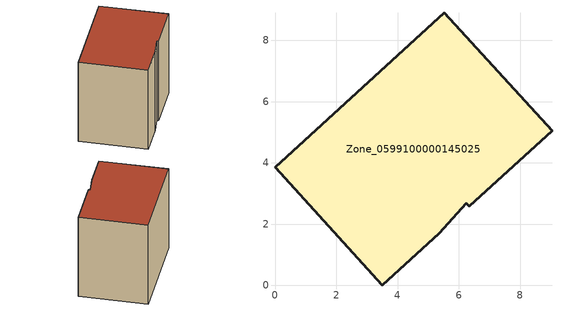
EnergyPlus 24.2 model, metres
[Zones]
Zone_0599100000145025
 floor ground (C_G): 6.34,2.59 6.25,2.69 5.36,1.7 3.5,0 0,3.85 5.53,8.9 9.04,5.05 z0
 wall outside (C_F): 6.34,2.59 9.04,5.05 5.53,8.9 0,3.85 3.5,0 5.36,1.7 6.25,2.69 6.34,2.59 z0:6.93
 roof outside (C_R): 6.25,2.69 6.34,2.59 9.04,5.05 5.53,8.9 0,3.85 3.5,0 5.36,1.7 z6.93
[BUILDING]
Pand.0599100000145025: North Axis=0; Terrain=City; Loads Convergence Tolerance Value=0.04; Temperature Convergence Tolerance Value=0.4; Solar Distribution=FullExterior; Maximum Number of Warmup Days=25; Minimum Number of Warmup Days=1
[Site:Location]
Rotterdam.The.Hague.AP_ZH_NLD Design_Conditions: Latitude=51.96; Longitude=4.45; Time Zone=1; Elevation=-4.5
[SITE:GROUNDTEMPERATURE:BUILDINGSURFACE]
18, 18, 18, 18, 18, 18, 18, 18, 18, 18, 18, 18
[MATERIAL] Thermal Absorptance=0.9; Solar Absorptance=0.7; Visible Absorptance=0.7
Name | Roughness | Thickness | Conductivity | Density | Specific Heat
G.TC.1946 | MediumSmooth | 0.15 | 1 | 540 | 1210
F.TC.1946 | Rough | 0.3 | 0.857143 | 1920 | 840
R.TC.1946 | MediumRough | 0.2 | 0.909091 | 1500 | 1000
[CONSTRUCTION]
C_G: G.TC.1946
C_F: F.TC.1946
C_R: R.TC.1946
[ZONE]
Zone_0599100000145025: Type=1; Multiplier=1; Ceiling Height=Autocalculate; Volume=Autocalculate; Floor Area=autocalculate; Part of Total Floor Area=Yes
[ZONEINFILTRATION:DESIGNFLOWRATE]
Infil_Zone_0599100000145025: Zone or ZoneList or Space or SpaceList=Zone_0599100000145025; Schedule=AlwaysOn; Design Flow Rate Calculation Method=Flow/Area; Flow Rate per Floor Area=0.003; Constant Term Coefficient=1; Temperature Term Coefficient=0; Velocity Term Coefficient=0; Velocity Squared Term Coefficient=0
[HVACTEMPLATE:ZONE:IDEALLOADSAIRSYSTEM]
Zone_0599100000145025: Maximum Heating Supply Air Temperature=50; Minimum Cooling Supply Air Temperature=13; Maximum Heating Supply Air Humidity Ratio=0.0156; Minimum Cooling Supply Air Humidity Ratio=0.0077; Heating Limit=NoLimit; Cooling Limit=NoLimit; Dehumidification Control Type=ConstantSensibleHeatRatio; Cooling Sensible Heat Ratio=0.7; Dehumidification Setpoint=60; Humidification Control Type=None; Humidification Setpoint=30; Outdoor Air Method=None; Outdoor Air Flow Rate per Person=0.00944; Outdoor Air Flow Rate per Zone Floor Area=0; Outdoor Air Flow Rate per Zone=0; Demand Controlled Ventilation Type=None; Outdoor Air Economizer Type=NoEconomizer; Heat Recovery Type=None; Sensible Heat Recovery Effectiveness=0.7; Latent Heat Recovery Effectiveness=0.65
[ZONECONTROL:THERMOSTAT]
ThermostatControl_Zone_0599100000145025: Zone or ZoneList=Zone_0599100000145025; Control Type Schedule=DualSetpointControlType; Control 1=Thermostat_Zone_0599100000145025; Temperature Difference Between Cutout And Setpoint=0
[THERMOSTATSETPOINT:DUALSETPOINT]
Thermostat_Zone_0599100000145025: Heating Setpoint Temperature Schedule=HeatingSetpoint_Zone_0599100000145025; Cooling Setpoint Temperature Schedule=CoolingSetpoint_Zone_0599100000145025
[SCHEDULE:COMPACT]
HeatingSetpoint_Zone_0599100000145025: Through: 12/31, For: AllDays, Until: 24:00, 21
CoolingSetpoint_Zone_0599100000145025: Through: 12/31, For: AllDays, Until: 24:00, 24
DualSetpointControlType: Through: 12/31, For: AllDays, Until: 24:00, 4
AlwaysOn: Through: 12/31, For: AllDays, Until: 24:00, 1
